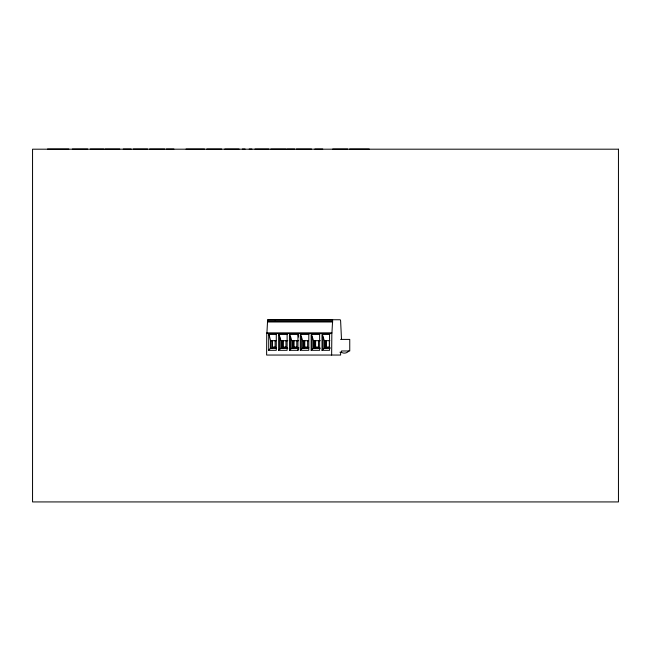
<?xml version="1.0" encoding="UTF-8"?>
<svg xmlns="http://www.w3.org/2000/svg" width="651" height="651" viewBox="0 0 651 651"><rect width="100%" height="100%" fill="white"/><g stroke="black" fill="none" stroke-linecap="round" stroke-linejoin="round"><path stroke-width="0.98" d="M266.926 332.93L267.626 319.747L340.034 319.747A1.416 0.594 -90 0 1 340.628 321.155L341.498 339.407M340.628 352.224L340.628 355.047L266.625 355.047L266.747 332.962L331.945 332.93L332.645 319.747M331.644 355.047L331.847 332.93M298.516 337.006L298.166 334.459L289.475 334.459L289.475 350.303L297.955 350.303L298.516 349.221M276.284 334.459L276.284 350.303L268.717 350.303L270.523 348.228L270.523 340.693L269.066 334.459M287.124 334.459L287.124 350.303L278.644 350.303L280.963 348.228L287.888 348.228M289.475 350.303L291.803 348.228L298.728 348.228M308.794 334.459L308.794 350.303L300.314 350.303L302.642 348.228L308.55 348.228M319.633 334.459L319.633 350.303L311.154 350.303L313.481 348.228L320.406 348.228M329.552 334.459L329.552 350.303L321.993 350.303L324.312 348.228L330.228 348.228M47.499 149.071L68.851 149.071M72.318 149.071L87.682 149.071M90.294 149.071L103.753 149.071M104.966 149.071L119.8 149.071M123.226 149.071L131.128 149.071M133.284 149.071L147.582 149.071M149.657 149.071L164.793 149.071M166.387 149.071L173.939 149.071M186.023 149.071L204.528 149.071M206.815 149.071L221.641 149.071M224.782 149.071L239.08 149.071M242.343 149.071L245.077 149.071M249.17 149.071L251.945 149.071M254.964 149.071L268.863 149.071M270.84 149.071L286.196 149.071M287.213 149.071L294.765 149.071M296.392 149.071L311.528 149.071M314.848 149.071L322.75 149.071M332.71 149.071L347.724 149.071M349.644 149.071L369.207 149.071M267.423 320.194L332.449 320.194M267.398 321.513L332.425 321.513M267.74 321.976L332.759 321.976M266.625 333.393L331.644 333.393M276.488 334.459L268.717 334.459L268.717 350.303M287.327 334.459L278.644 334.459L278.644 350.303M308.997 334.459L300.314 334.459L300.314 350.303M319.836 334.459L311.154 334.459L311.154 350.303M329.788 334.459L321.993 334.459L321.993 350.303M340.587 339.407L349.75 339.407L349.75 350.979L341.498 350.979L341.498 352.224L339.944 352.224M270.523 340.693L276.081 340.693M279.019 334.459L280.963 340.693L287.84 340.693M289.858 334.459L291.803 340.693L298.679 340.693M300.697 334.459L302.642 340.693L308.533 340.693M311.536 334.459L313.481 340.693L320.349 340.693M322.367 334.459L324.312 340.693L329.862 340.693M272.256 340.693L272.256 347.048L275.121 347.048L275.764 347.756M283.095 340.693L283.095 347.048L285.96 347.048L286.595 347.756M293.926 340.693L293.926 347.048L296.791 347.048L297.434 347.756M304.766 340.693L304.766 347.048L307.63 347.048L308.273 347.756M315.605 340.693L315.605 347.048L318.469 347.048L319.104 347.756M326.436 340.693L326.436 347.048L329.308 347.048L329.699 347.699M276.309 347.756L272.769 347.74L272.256 347.048M287.148 347.756L283.608 347.74L283.095 347.048M298.833 347.756L294.447 347.74L293.926 347.048M308.818 347.756L305.278 347.74L304.766 347.048M319.657 347.756L316.117 347.74L315.605 347.048M329.943 347.756L326.957 347.74L326.436 347.048M270.523 348.228L276.081 348.228M329.308 340.693L329.308 347.048M326.175 340.693L326.175 348.228M325.215 340.693L325.215 348.228M324.312 340.693L324.312 348.228M323.026 337.006L323.026 349.221M318.469 340.693L318.469 347.048M315.336 340.693L315.336 348.228M314.384 340.693L314.384 348.228M313.481 340.693L313.481 348.228M312.187 337.006L312.187 349.221M307.63 340.693L307.63 347.048M304.497 340.693L304.497 348.228M303.545 340.693L303.545 348.228M302.642 340.693L302.642 348.228M301.348 337.006L301.348 349.221M297.955 334.459L297.955 350.303M296.791 340.693L296.791 347.048M293.666 340.693L293.666 348.228M292.706 340.693L292.706 348.228M291.803 340.693L291.803 348.228M290.517 337.006L290.517 349.221M285.96 340.693L285.96 347.048M282.827 340.693L282.827 348.228M281.867 340.693L281.867 348.228M280.963 340.693L280.963 348.228M279.678 337.006L279.678 349.221M275.121 340.693L275.121 347.048M271.988 340.693L271.988 348.228M348.855 350.979A6.86 6.217 -90 0 1 341.873 352.573M275.015 319.747A1.416 0.594 -90 0 1 275.308 319.934M618.45 149.193L32.55 149.193L32.55 501.929L618.45 501.929L618.45 149.193"/></g></svg>
